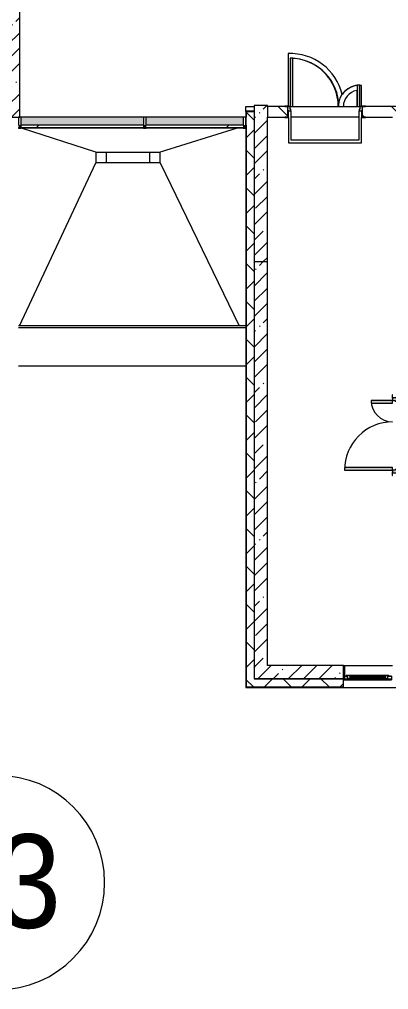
# Model space of a CAD drawing. Header units: millimetres. Extents: x -3245 to 186632, y -8553 to 29000.
# Drawn here: x 144587 to 151499, y -5906 to 12227 of the extents above; entities that cross this region are included whole.
import ezdxf

# ---------------------------------------------------------------- set-up
doc = ezdxf.new("R2010")
doc.units = ezdxf.units.MM
for name, color, linetype, lineweight, true_color in [('A-DOOR-2', 7, 'Continuous', 5, 0xaaaaaa), ('A-DOOR-3', 7, 'Continuous', 5, 0xe2e2e2), ('A-DOOR-FRAM-2', 7, 'Continuous', 5, 0xe2e2e2), ('A-DOOR-FRAM-3', 7, 'Continuous', 5, 0xaaaaaa), ('A-FLOR-2', 7, 'Continuous', 5, 0xaaaaaa), ('A-GLAZ-CWMG-3', 7, 'Continuous', 5, 0x383e42)]:
    doc.layers.add(name, color=color, linetype=linetype, lineweight=lineweight, true_color=true_color)
for name, color, linetype, lineweight in [('A-GENM', 7, 'Continuous', 5), ('A-GLAZ-2', 7, 'Continuous', 5), ('A-GLAZ-CURT-3', 7, 'Continuous', 5), ('A-GLAZ-CWMG-4', 7, 'Continuous', 5), ('A-ROOF', 7, 'Continuous', 5), ('A-WALL', 7, 'Continuous', 9), ('A-WALL-7', 7, 'Continuous', 5), ('I-WALL-29', 7, 'Continuous', 5), ('Оси', 7, 'Continuous', 9), ('Оси-1', 7, 'Continuous', 20)]:
    doc.layers.add(name, color=color, linetype=linetype, lineweight=lineweight)
doc.styles.add('Arial_1', font='arial.ttf', dxfattribs={"width": 0.9, "height": 1750})
pattern_1 = [(45, (59622.45, 0), (-353.5534, 353.5534), []), (135, (59622.45, 0), (-353.5534, -353.5534), [])]
pattern_2 = [(45, (59622.45, 0), (-285.1231, 285.1231), []), (45, (59907.57, 0), (-285.1231, 285.1231), [504.031, -100.806, 16.764, -84.042])]

# ---------------------------------------------------------------- blocks, each defined once
blk = doc.blocks.new('120_Окно_СКБ_1Ст - 120_Окно_СКБ_1Ст 900х2500_h_ с форточкой-V160-2_4_1_птичка')
at = {"layer": 'A-GLAZ-2'}
for p, q in [((-450, -127), (-450, -57)), ((-450, -57), (-380, -57)), ((450, -57), (-450, -57)), ((-380, -127), (-450, -127)), ((-450, -127), (-400, -127)), ((-380, -127), (-400, -127)), ((-400, -127), (-400, -137)), ((-400, -137), (400, -137)), ((400, -137), (-400, -137)), ((-380, -57), (-380, -127)), ((380, -87), (-380, -87)), ((-380, -87), (-380, -127)), ((-330, -137), (-330, -87)), ((-330, -107), (330, -107)), ((330, -117), (-330, -117)), ((330, -137), (330, -87)), ((380, -127), (380, -57)), ((380, -57), (450, -57)), ((380, -127), (380, -87)), ((450, -127), (380, -127)), ((400, -127), (380, -127)), ((400, -127), (450, -127)), ((400, -137), (400, -127)), ((450, -57), (450, -127))]:
    blk.add_line(p, q, dxfattribs=at)
blk = doc.blocks.new('110_Дверь_СКБ_2Ст - Д-5_п_ Из игровой в коридор-32215844-2_4_1_птичка')
at = {"layer": 'A-DOOR-3'}
for points in [[(-638, 40), (-588, 40), (-588, 940), (-638, 940)], [(612, 440), (612, 40), (662, 40), (662, 440)]]:
    blk.add_hatch(color=256, dxfattribs=at).paths.add_polyline_path(points)
h = blk.add_hatch(color=256, dxfattribs=at)
h.paths.add_polyline_path([(-688, 40), (-688, -40), (-628, -40), (-628, -10), (-638, -10), (-638, 40)])
h.paths.add_polyline_path([(652, -40), (712, -40), (712, 40), (662, 40), (662, -10), (652, -10)])
at = {"layer": 'A-DOOR-FRAM-2'}
for points in [[(-742, 40), (-672, 40), (-672, 48), (-742, 48)], [(698, 40), (768, 40), (768, 48), (698, 48)], [(-742, -48), (-672, -48), (-672, -40), (-742, -40)], [(698, -48), (768, -48), (768, -40), (698, -40)]]:
    blk.add_hatch(color=256, dxfattribs=at).paths.add_polyline_path(points)
at = {"layer": 'A-DOOR-2'}
for p, q in [((-638, 940), (-638, 40)), ((-588, 940), (-638, 940)), ((-588, 40), (-588, 940)), ((662, 440), (612, 440)), ((612, 440), (612, 40)), ((662, 40), (662, 440)), ((-638, 40), (-588, 40)), ((612, 40), (662, 40))]:
    blk.add_line(p, q, dxfattribs=at)
for centre, radius, start, end in [((-638, 40), 900, 0, 90), ((662, 40), 400, 90, 180)]:
    blk.add_arc(centre, radius, start, end, dxfattribs=at)
at = {"layer": 'A-DOOR-FRAM-3'}
for p, q in [((-672, 48), (-742, 48)), ((-742, 48), (-742, 40)), ((-742, 40), (-672, 40)), ((-638, 40), (-688, 40)), ((-688, 40), (-688, -40)), ((-672, 40), (-672, 48)), ((-638, -10), (-638, 40)), ((662, 40), (662, -10)), ((712, 40), (662, 40)), ((768, 48), (698, 48)), ((698, 48), (698, 40)), ((698, 40), (768, 40)), ((712, -40), (712, 40)), ((768, 40), (768, 48)), ((-672, -40), (-742, -40)), ((-742, -40), (-742, -48)), ((-742, -48), (-672, -48)), ((-688, -40), (-628, -40)), ((-672, -39), (-688, -39)), ((-688, -39), (-688, -40)), ((-688, -40), (-672, -40)), ((-672, -40), (-672, -39)), ((-672, -48), (-672, -40)), ((-628, -10), (-638, -10)), ((-628, -40), (-628, -10)), ((662, -10), (652, -10)), ((652, -10), (652, -40)), ((652, -40), (712, -40)), ((712, -39), (698, -39)), ((698, -39), (698, -40)), ((698, -40), (712, -40)), ((768, -40), (698, -40)), ((698, -40), (698, -48)), ((698, -48), (768, -48)), ((712, -40), (712, -39)), ((768, -48), (768, -40))]:
    blk.add_line(p, q, dxfattribs=at)
blk = doc.blocks.new('110_Дверь_СКБ_2Ст - Д-2а_п_ Из коридора на лестницу-32215207-2_4_1_птичка')
at = {"layer": 'A-DOOR-3'}
for points in [[(-588, 100), (-588, 1000), (-638, 1000), (-638, 100)], [(662, 100), (662, 500), (612, 500), (612, 100)], [(712, -100), (712, 20), (698, 20), (698, -100)]]:
    blk.add_hatch(color=256, dxfattribs=at).paths.add_polyline_path(points)
h = blk.add_hatch(color=256, dxfattribs=at)
h.paths.add_polyline_path([(652, 20), (712, 20), (712, 100), (662, 100), (662, 50), (652, 50)])
h.paths.add_polyline_path([(-688, 20), (-628, 20), (-628, 50), (-638, 50), (-638, 100), (-688, 100)])
at = {"layer": 'A-DOOR-FRAM-2'}
for points in [[(-672, 100), (-672, 108), (-742, 108), (-742, 100)], [(-672, -100), (-672, 20), (-688, 20), (-688, -100)], [(768, 100), (768, 108), (698, 108), (698, 100)], [(-672, -108), (-672, -100), (-742, -100), (-742, -108)], [(768, -108), (768, -100), (698, -100), (698, -108)]]:
    blk.add_hatch(color=256, dxfattribs=at).paths.add_polyline_path(points)
at = {"layer": 'A-DOOR-2'}
for p, q in [((-638, 1000), (-638, 100)), ((-588, 1000), (-638, 1000)), ((-588, 100), (-588, 1000)), ((662, 500), (612, 500)), ((612, 500), (612, 100)), ((662, 100), (662, 500)), ((-638, 100), (-588, 100)), ((612, 100), (662, 100))]:
    blk.add_line(p, q, dxfattribs=at)
for centre, radius, start, end in [((-638, 100), 900, 0, 90), ((662, 100), 400, 90, 180)]:
    blk.add_arc(centre, radius, start, end, dxfattribs=at)
at = {"layer": 'A-DOOR-FRAM-3'}
for p, q in [((-672, 108), (-742, 108)), ((-742, 108), (-742, 100)), ((-742, 100), (-672, 100)), ((-638, 100), (-688, 100)), ((-688, 100), (-688, 20)), ((-688, 20), (-628, 20)), ((-672, 20), (-688, 20)), ((-688, 20), (-688, -100)), ((-672, 100), (-672, 108)), ((-672, -100), (-672, 20)), ((-638, 50), (-638, 100)), ((-628, 50), (-638, 50)), ((-628, 20), (-628, 50)), ((662, 50), (652, 50)), ((652, 50), (652, 20)), ((652, 20), (712, 20)), ((662, 100), (662, 50)), ((712, 100), (662, 100)), ((768, 108), (698, 108)), ((698, 108), (698, 100)), ((698, 100), (768, 100)), ((712, 20), (698, 20)), ((698, 20), (698, -100)), ((712, 20), (712, 100)), ((712, -100), (712, 20)), ((768, 100), (768, 108)), ((-672, -100), (-742, -100)), ((-742, -100), (-742, -108)), ((-742, -108), (-672, -108)), ((-688, -100), (-672, -100)), ((-672, -108), (-672, -100)), ((698, -100), (712, -100)), ((768, -100), (698, -100)), ((698, -100), (698, -108)), ((698, -108), (768, -108)), ((768, -108), (768, -100))]:
    blk.add_line(p, q, dxfattribs=at)
blk = doc.blocks.new('Системная панель - Стекло - 40мм-23946635-2_4_1_птичка')
at = {"layer": 'A-GLAZ-CURT-3'}
h = blk.add_hatch(dxfattribs=at)
h.set_pattern_fill('FP_184', color=256, style=0, pattern_type=2)
h.set_pattern_definition([(45, (-86642.5, -9710), (-1414.214, 1414.214), [1000, -3000]), (45, (-87642.5, -10210), (-1414.214, 1414.214), [3000, -1000]), (45, (-85642.5, -10710), (-1414.214, 1414.214), [1000, -3000])])
h.paths.add_polyline_path([(-99, 0), (1153, 0), (1153, 40), (-1153, 40), (-1153, 0), (-1026, 0)])
for p, q in [((1153, 40), (-1153, 40)), ((-1153, 40), (-1153, 0)), ((-1153, 0), (1153, 0)), ((1153, 0), (1153, 40))]:
    blk.add_line(p, q, dxfattribs=at)
blk = doc.blocks.new('Системная панель - Стекло - 40мм-23946636-2_4_1_птичка')
at = {"layer": 'A-GLAZ-CURT-3'}
h = blk.add_hatch(dxfattribs=at)
h.set_pattern_fill('FP_185', color=256, style=0, pattern_type=2)
h.set_pattern_definition([(45, (-88744.2, -9710), (-1414.214, 1414.214), [1000, -3000]), (45, (-89744.2, -10210), (-1414.214, 1414.214), [3000, -1000]), (45, (-87744.2, -10710), (-1414.214, 1414.214), [1000, -3000])])
h.paths.add_polyline_path([(-346, 0), (919, 0), (919, 40), (-919, 40), (-919, 0), (-809, 0)])
for p, q in [((919, 40), (-919, 40)), ((-919, 40), (-919, 0)), ((-919, 0), (919, 0)), ((919, 0), (919, 40))]:
    blk.add_line(p, q, dxfattribs=at)
blk = doc.blocks.new('Прямоугольный импост - Импост структурный с накладкой - 190мм-23186047-2_4_1_птичка')
at = {"layer": 'A-GLAZ-CWMG-3'}
for points in [[(87285, 10250), (87285, 10400), (85000, 10400), (85000, 10250), (86971, 10250)], [(87285, 10193), (87285, 10210), (85000, 10210), (85000, 10193), (86971, 10193)]]:
    blk.add_hatch(color=256, dxfattribs=at).paths.add_polyline_path(points)
at = {"layer": 'A-GLAZ-CWMG-4'}
for p, q in [((87285, 10400), (85000, 10400)), ((87285, 10193), (85000, 10193))]:
    blk.add_line(p, q, dxfattribs=at)
blk = doc.blocks.new('Прямоугольный импост - Импост структурный с накладкой - 190мм-23186048-2_4_1_птичка')
at = {"layer": 'A-GLAZ-CWMG-3'}
for points in [[(88000, 10250), (88000, 10400), (87335, 10400), (87335, 10250), (87899, 10250)], [(87335, 10193), (88000, 10193), (88000, 10210), (87335, 10210)]]:
    blk.add_hatch(color=256, dxfattribs=at).paths.add_polyline_path(points)
at = {"layer": 'A-GLAZ-CWMG-4'}
for p, q in [((88000, 10400), (87335, 10400)), ((88000, 10193), (87335, 10193))]:
    blk.add_line(p, q, dxfattribs=at)
blk = doc.blocks.new('Прямоугольный импост - Импост структурный с накладкой - 190мм-23186049-2_4_1_птичка')
at = {"layer": 'A-GLAZ-CWMG-3'}
for points in [[(89154, 10250), (89154, 10400), (88000, 10400), (88000, 10250), (88826, 10250)], [(88000, 10193), (89154, 10193), (89154, 10210), (88000, 10210)]]:
    blk.add_hatch(color=256, dxfattribs=at).paths.add_polyline_path(points)
at = {"layer": 'A-GLAZ-CWMG-4'}
for p, q in [((89154, 10400), (88000, 10400)), ((89154, 10193), (88000, 10193))]:
    blk.add_line(p, q, dxfattribs=at)
blk = doc.blocks.new('Прямоугольный импост - Импост структурный с накладкой - 190мм-23946639-2_4_1_птичка')
at = {"layer": 'A-GLAZ-CWMG-4'}
for p, q in [((-50, 0), (-50, 17)), ((-50, 17), (0, 17)), ((-40, 0), (-50, 0)), ((-40, -40), (-40, 0)), ((0, 0), (-10, 0)), ((-10, 0), (-10, -40)), ((0, 17), (0, 0)), ((-50, -190), (-50, -40)), ((-50, -40), (-40, -40)), ((-10, -40), (0, -40)), ((0, -40), (0, -190)), ((0, -190), (-50, -190))]:
    blk.add_line(p, q, dxfattribs=at)
blk = doc.blocks.new('Прямоугольный импост - Импост структурный с накладкой - 190мм-23946641-2_4_1_птичка')
at = {"layer": 'A-GLAZ-CWMG-4'}
for p, q in [((0, 17), (-50, 17)), ((-50, 17), (-50, 0)), ((-50, 0), (-40, 0)), ((-40, 0), (-40, -40)), ((-10, -40), (-10, 0)), ((-10, 0), (0, 0)), ((0, 0), (0, 17)), ((-40, -40), (-50, -40)), ((-50, -40), (-50, -190)), ((0, -40), (-10, -40)), ((0, -190), (0, -40)), ((-50, -190), (0, -190))]:
    blk.add_line(p, q, dxfattribs=at)
blk = doc.blocks.new('Прямоугольный импост - Импост структурный с накладкой - 190мм-23946633-2_4_1_птичка')
at = {"layer": 'A-GLAZ-CWMG-4'}
for p, q in [((-25, 0), (-25, 17)), ((-25, 17), (25, 17)), ((-15, 0), (-25, 0)), ((-15, -40), (-15, 0)), ((25, 0), (15, 0)), ((15, 0), (15, -40)), ((25, 17), (25, 0)), ((-25, -190), (-25, -40)), ((-25, -40), (-15, -40)), ((15, -40), (25, -40)), ((25, -40), (25, -190)), ((25, -190), (-25, -190))]:
    blk.add_line(p, q, dxfattribs=at)
blk = doc.blocks.new('парапет9 - парапет-22867712-2_4_1_птичка')
at = {"layer": 'A-GENM'}
for p, q in [((89202, 8002), (84950, 8002)), ((89202, 7964), (84950, 7964)), ((84950, 7255), (89202, 7255))]:
    blk.add_line(p, q, dxfattribs=at)
blk = doc.blocks.new('Ось сетки - D8-29747960-2_4_1_птичка')
at = {"layer": 'Оси-1'}
for start, end in [(360, 180), (180, 360)]:
    blk.add_arc((0, 0), 4, start, end, dxfattribs=at)

msp = doc.modelspace()

# ---------------------------------------------------------------- hatches: boundary and pattern name
at = {"layer": 'A-WALL-7'}
h = msp.add_hatch(dxfattribs=at)
h.set_pattern_fill('FP_123', color=256, style=0, pattern_type=2)
h.set_pattern_definition(pattern_1)
h.paths.add_polyline_path([(148832.4, -100), (148982.4, -100), (148982.4, 10502), (148832.4, 10502), (148832.4, 1965.8)])
h = msp.add_hatch(dxfattribs=at)
h.set_pattern_fill('FP_123', color=256, style=0, pattern_type=2)
h.set_pattern_definition(pattern_1)
h.paths.add_polyline_path([(181839.4, -250), (182452.4, -250), (182452.4, -100), (181652.4, -100), (181652.4, -250)])
h.paths.add_polyline_path([(179984.4, -250), (180752.4, -250), (180752.4, -100), (179852.4, -100), (179852.4, -250)])
h.paths.add_polyline_path([(184622, -250), (184702.4, -250), (184702.4, -100), (183352.4, -100), (183352.4, -250), (183694.4, -250)])
h.paths.add_polyline_path([(172152.4, -250), (173302.4, -250), (173302.4, -100), (172152.4, -100)])
h.paths.add_polyline_path([(166999.1, -250), (167652.4, -250), (167652.4, -100), (166752.4, -100), (166752.4, -250)])
h.paths.add_polyline_path([(168552.4, -250), (169852.4, -250), (169852.4, -100), (168552.4, -100)])
h.paths.add_polyline_path([(174202.4, -250), (175252.4, -250), (175252.4, -100), (174202.4, -100)])
h.paths.add_polyline_path([(178952.4, -250), (178952.4, -100), (177552.4, -100), (177552.4, -250), (178593.1, -250)])
h.paths.add_polyline_path([(161434, -250), (162502.4, -250), (162502.4, -100), (160452.4, -100), (160452.4, -250), (161352.4, -250)])
h.paths.add_polyline_path([(163402.4, -250), (164452.4, -250), (164452.4, -100), (163402.4, -100)])
h.paths.add_polyline_path([(158652.4, -250), (159552.4, -250), (159552.4, -100), (155302.4, -100), (155302.4, -250), (158651.4, -250)])
h.paths.add_polyline_path([(153252.4, -250), (154402.4, -250), (154402.4, -100), (153252.4, -100)])
h.paths.add_polyline_path([(148832.4, -250), (150652.4, -250), (150652.4, -100), (148832.4, -100)])
h.paths.add_polyline_path([(151695, -250), (152352.4, -250), (152352.4, -100), (151552.4, -100), (151552.4, -250)])
at = {"layer": 'I-WALL-29'}
h = msp.add_hatch(dxfattribs=at)
h.set_pattern_fill('FP_131', color=256, style=0, pattern_type=2)
h.set_pattern_definition(pattern_2)
h.paths.add_polyline_path([(144592.4, 10400), (144592.4, 16300), (144372.4, 16300), (144372.4, 10400)])
h = msp.add_hatch(dxfattribs=at)
h.set_pattern_fill('FP_131', color=256, style=0, pattern_type=2)
h.set_pattern_definition(pattern_2)
h.paths.add_polyline_path([(149232.4, 7700), (149232.4, 10620), (148982.4, 10620), (148982.4, 7700)])
h = msp.add_hatch(dxfattribs=at)
h.set_pattern_fill('FP_134', color=256, style=0, pattern_type=2)
h.set_pattern_definition([(135, (59622.45, 0), (-353.5534, -353.5534), [])])
h.paths.add_polyline_path([(149232.4, 10400), (149607.4, 10400), (149607.4, 10600), (149232.4, 10600)])
h.paths.add_polyline_path([(153832.4, 10400), (153832.4, 10600), (153082.4, 10600), (153086.3, 10400), (153112.4, 10400)])
h.paths.add_polyline_path([(152102.4, 10400), (152132.4, 10400), (152132.4, 10600), (151007.4, 10600), (151007.4, 10400), (152032.4, 10400)])
h = msp.add_hatch(dxfattribs=at)
h.set_pattern_fill('FP_131', color=256, style=0, pattern_type=2)
h.set_pattern_definition(pattern_2)
h.paths.add_polyline_path([(148982.4, 150), (149232.4, 150), (149232.4, 7700), (148982.4, 7700), (148982.4, 1965.8)])
h = msp.add_hatch(dxfattribs=at)
h.set_pattern_fill('FP_131', color=256, style=0, pattern_type=2)
h.set_pattern_definition(pattern_2)
h.paths.add_polyline_path([(150652.4, -100), (150652.4, 150), (148982.4, 150), (148982.4, -100), (149376.2, -100)])

# ---------------------------------------------------------------- linework, layer by layer
at = {"layer": 'A-FLOR-2'}
for p, q in [((149616.9, 11588.1), (149616.9, 10608)), ((150901, 10899.7), (150901, 10600)), ((150991, 10600), (150991, 10993.6)), ((148825.9, 10508.5), (148825.9, 10600)), ((148825.9, 10600), (148982.4, 10600)), ((149672.4, 9970), (149672.4, 10520)), ((149707.4, 10600), (150901, 10600)), ((150901, 10600), (150907.4, 10600)), ((150942.4, 10520), (150942.4, 9970)), ((149622.4, 10392), (149622.4, 9920)), ((150992.4, 9920), (150992.4, 10392)), ((149622.4, 9920), (150992.4, 9920)), ((150942.4, 9970), (149672.4, 9970)), ((150652.4, 150), (150673.4, 150))]:
    msp.add_line(p, q, dxfattribs=at)
for centre, radius, start, end in [((149659.4, 10589), 1000, 13.54971, 92.43764), ((149659.4, 10589), 910, 0.6926, 86.97623), ((150957.4, 10600), 395, 97.29578, 145.57769), ((150957.4, 10600), 305, 100.66451, 180), ((150957.4, 10600), 395, 85.12655, 90.00042)]:
    msp.add_arc(centre, radius, start, end, dxfattribs=at)
at = {"layer": 'A-ROOF'}
for p, q in [((146019.9, 9745), (144625.4, 10193)), ((148666.3, 10193), (147219.9, 9745)), ((148824.4, 10242), (148815.9, 10239.4)), ((146019.9, 9745), (146019.9, 9545)), ((146019.9, 9745), (147219.9, 9745)), ((146219.9, 9545), (146219.9, 9745)), ((147019.9, 9745), (147019.9, 9545)), ((147219.9, 9545), (147219.9, 9745)), ((144590.6, 6500.9), (146019.9, 9545)), ((147219.9, 9545), (146019.9, 9545)), ((147219.9, 9545), (148702.3, 6500.9))]:
    msp.add_line(p, q, dxfattribs=at)
at = {"layer": 'A-WALL'}
for p, q in [((149232.4, 10600), (149232.4, 10400)), ((148824.4, 10400), (148832.4, 10400)), ((148982.4, 10505), (148829.4, 10505)), ((148829.4, 10505), (148829.4, 10400)), ((148832.4, 10502), (148832.4, 10400)), ((148982.4, 10502), (148832.4, 10502)), ((148824.4, 10250), (148832.4, 10250)), ((148824.4, 10247), (148829.4, 10247)), ((148829.4, 10247), (148829.4, -253)), ((148832.4, 10250), (148832.4, -250)), ((148829.4, -253), (150652.4, -253)), ((148832.4, -250), (150652.4, -250))]:
    msp.add_line(p, q, dxfattribs=at)
at = {"layer": 'A-WALL-7'}
for p, q in [((148982.4, 10510), (148824.4, 10510)), ((148824.4, 10510), (148824.4, -258)), ((148824.4, 10242), (148815.9, 10242)), ((150652.4, 100), (150672.4, 100)), ((150652.4, -100), (148982.4, -100)), ((150652.4, -258), (150652.4, -100)), ((150672.4, -100), (150672.4, -100)), ((150672.4, -100), (151552.4, -100)), ((148824.4, -258), (152352.4, -258))]:
    msp.add_line(p, q, dxfattribs=at)
at = {"layer": 'I-WALL-29'}
for p, q in [((144592.4, 10400), (144592.4, 13400)), ((149232.4, 10620), (148982.4, 10620)), ((148982.4, 10620), (148982.4, -100)), ((149232.4, 10600), (149232.4, 10620)), ((149552.4, 10600), (149232.4, 10600)), ((152102.4, 10600), (151062.4, 10600)), ((144372.4, 10400), (144592.4, 10400)), ((149232.4, 10400), (149552.4, 10400)), ((149232.4, 150), (149232.4, 10400)), ((150942.4, 10400), (149672.4, 10400)), ((151062.4, 10400), (151572.4, 10400)), ((148982.4, 7700), (149232.4, 7700)), ((150652.4, 150), (149232.4, 150)), ((150652.4, -100), (150652.4, 150)), ((150672.4, 150), (151572.4, 150)), ((150672.4, 150), (150672.4, -100)), ((148982.4, -100), (150652.4, -100))]:
    msp.add_line(p, q, dxfattribs=at)

# ---------------------------------------------------------------- block references
at = {"layer": 'A-DOOR-2'}
msp.add_blockref('110_Дверь_СКБ_2Ст - Д-2а_п_ Из коридора на лестницу-32215207-2_4_1_птичка', (150294.9, 10500), dxfattribs=at)
at = {"layer": 'A-DOOR-2', "rotation": 89.99999999999991}
msp.add_blockref('110_Дверь_СКБ_2Ст - Д-5_п_ Из игровой в коридор-32215844-2_4_1_птичка', (151612.4, 4442.5), dxfattribs=at)
at = {"layer": 'A-GENM'}
msp.add_blockref('парапет9 - парапет-22867712-2_4_1_птичка', (59622.4, -1500), dxfattribs=at)
at = {"layer": 'A-GLAZ-2', "rotation": 180}
msp.add_blockref('120_Окно_СКБ_1Ст - 120_Окно_СКБ_1Ст 900х2500_h_ с форточкой-V160-2_4_1_птичка', (151102.4, -175), dxfattribs=at)
at = {"layer": 'A-GLAZ-CURT-3'}
for name, p in [('Системная панель - Стекло - 40мм-23946635-2_4_1_птичка', (145764.9, 10210)), ('Системная панель - Стекло - 40мм-23946636-2_4_1_птичка', (147866.7, 10210))]:
    msp.add_blockref(name, p, dxfattribs=at)
at = {"layer": 'A-GLAZ-CWMG-4', "rotation": 180}
msp.add_blockref('Прямоугольный импост - Импост структурный с накладкой - 190мм-23946641-2_4_1_птичка', (144572.4, 10210), dxfattribs=at)
at = {"layer": 'A-GLAZ-CWMG-4'}
for name in ['Прямоугольный импост - Импост структурный с накладкой - 190мм-23186047-2_4_1_птичка', 'Прямоугольный импост - Импост структурный с накладкой - 190мм-23186048-2_4_1_птичка', 'Прямоугольный импост - Импост структурный с накладкой - 190мм-23186049-2_4_1_птичка']:
    msp.add_blockref(name, (59622.4, 0), dxfattribs=at)
at = {"layer": 'A-GLAZ-CWMG-4', "extrusion": (0, 0, -1), "rotation": 180}
for name, p in [('Прямоугольный импост - Импост структурный с накладкой - 190мм-23946633-2_4_1_птичка', (-146932.4, 10210)), ('Прямоугольный импост - Импост структурный с накладкой - 190мм-23946639-2_4_1_птичка', (-148825.9, 10210))]:
    msp.add_blockref(name, p, dxfattribs=at)
at = {"layer": 'Оси-1', "xscale": 499.9999999999995, "yscale": 499.9999999999995, "zscale": 499.9999999999995}
msp.add_blockref('Ось сетки - D8-29747960-2_4_1_птичка', (144182.4, -3906.3), dxfattribs=at)

# ---------------------------------------------------------------- texts
at = {"layer": 'Оси', "insert": (142919.4, -3003), "char_height": 1750, "width": 3030.379, "attachment_point": 1, "style": 'Arial_1'}
msp.add_mtext('23', dxfattribs=at)

doc.saveas('drawing.dxf')
